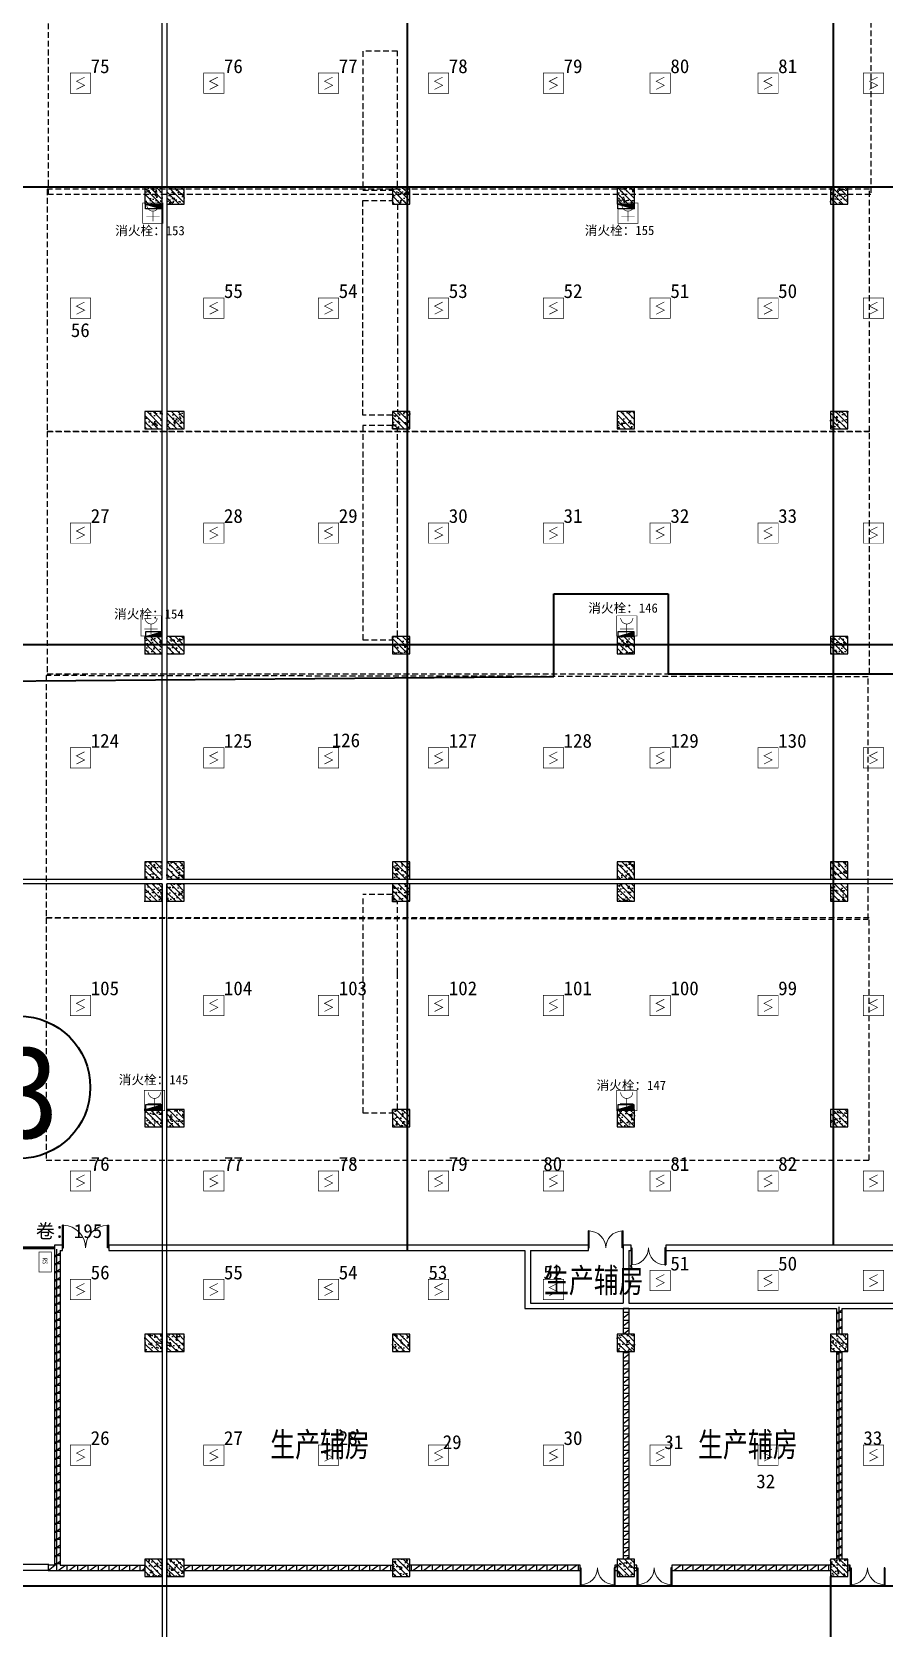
# Model space of a CAD drawing. Header units: millimetres. Extents: x -633009578 to 5705885, y -633235091 to 2571734.
# Drawn here: x 3343595 to 3380358, y 2095835 to 2164685 of the extents above; entities that cross this region are included whole.
import ezdxf

# ---------------------------------------------------------------- set-up
doc = ezdxf.new("R2010")
doc.units = ezdxf.units.MM
doc.header["$LTSCALE"] = 1000
doc.header["$MEASUREMENT"] = 0
doc.linetypes.add('DASH', pattern=[0.35, 0.25, -0.1])
doc.linetypes.add('HIDDEN', pattern=[0.375, 0.25, -0.125])
doc.layers.get('0').update_dxf_attribs({"color": 9})
for name, color, linetype in [('000000000000电气', 7, 'Continuous'), ('3T_WOOD', 21, 'Continuous'), ('A-ABOV(投影线)', 154, 'HIDDEN'), ('A-COLUM(柱)', 255, 'Continuous'), ('A-DOOR(门）', 4, 'Continuous'), ('A-FLOR(看线)', 8, 'Continuous'), ('A-HATH(填充)', 8, 'Continuous'), ('A-TEXT(房间)', 243, 'Continuous'), ('A-WALL(墙)', 255, 'Continuous'), ('EQUIP_消火栓', 7, 'Continuous'), ('设备-消防', 3, 'Continuous')]:
    doc.layers.add(name, color=color, linetype=linetype)
doc.styles.add('_TCH', font='simhei.ttf', dxfattribs={"width": 0.75, "bigfont": 'hztxt.shx'})
doc.styles.add('IDQSTYLE', font='simhei.ttf', dxfattribs={"width": 0.707, "bigfont": 'hztxt.shx'})
doc.styles.get("Standard").update_dxf_attribs({"font": 'simhei.ttf', "bigfont": 'hztxt.shx'})
doc.styles.add('宋体', font='simhei.ttf')
pattern_1 = [(0, (849921.4751960551, 677964.29318137), (0, 350), []), (37.875, (850321.4751960551, 677964.29318137), (-169.61527734408, 218.0766567528281), []), (90, (850321.4751960551, 677964.29318137), (-450, 2.755455298081545e-14), [])]

# ---------------------------------------------------------------- blocks, each defined once
blk = doc.blocks.new('HC001224')
at = {"color": 0, "linetype": 'Continuous', "const_width": 0.2}
blk.add_lwpolyline([(-3.125, 3.125), (3.125, 3.125), (3.125, -3.125), (-3.125, -3.125)], close=True, dxfattribs=at)
blk.add_lwpolyline([(1.25, 1.875), (-1.25, 0.625), (1.25, -0.625), (-1.25, -1.875)], dxfattribs=at)
at = {"color": 0, "style": 'IDQSTYLE', "width": 0.7}
blk.add_attdef('PSFHATT', (5.125, -3.125), '', height=2.5, dxfattribs=at)
blk = doc.blocks.new('HC001552')
at = {"color": 0, "linetype": 'Continuous', "const_width": 0.2}
blk.add_lwpolyline([(-3.125, 3.125), (3.125, 3.125), (3.125, -3.125), (-3.125, -3.125)], close=True, dxfattribs=at)
blk.add_lwpolyline([(-1.875, 2.5, 0.1989123673796508), (-1.325825214724788, 1.174174785275256, 0.1989123673796632), (-1.010554351787499e-15, 0.625, 0.1989123673796561), (1.325825214724758, 1.174174785275198, 0.1989123673796527), (1.875, 2.5)], format="xyb", dxfattribs=at)
for points in [[(-1.4210854715202e-14, 0.625), (0, -2.5)], [(-2.062500000000007, -0.9375000000000071), (2.062499999999993, -0.9374999999999931)]]:
    blk.add_lwpolyline(points, dxfattribs=at)
at = {"color": 0, "style": 'IDQSTYLE', "width": 0.7}
blk.add_attdef('PSFHATT', (5.125, -3.125), '', height=2.5, dxfattribs=at)
blk = doc.blocks.new('$TwtSys$00000434')
for p, q in [((-0.5, 0.5), (-0.5, -0.5)), ((-0.5, -0.5), (0.5, 0.5)), ((0.5, 0.5), (-0.5, 0.5)), ((0.5, -0.5), (0.5, 0.5)), ((-0.5, -0.5), (0.5, -0.5))]:
    blk.add_line(p, q)
blk.add_solid([(0.5, -0.5), (0.5, 0.5), (-0.5, -0.5)])
blk = doc.blocks.new('G$CC85EE94B')
at = {"layer": 'EQUIP_消火栓', "xscale": 700, "zscale": 700}
for p, yscale, rotation in [((-66624.99999125628, 96175.00000000373), -200, 5.00895633453083e-06), ((-46249.99999125628, 96175.00000000373), -200, 5.00895633453083e-06), ((-66624.99999126932, 77724.99999999395), 200, 359.9999949910436), ((-46249.99999125628, 77725.00000000373), 200, 359.9999949910436), ((-66624.99999126932, 57324.99999999395), 200, 359.9999949910436), ((-46249.99999125628, 57325.00000000373), 200, 359.9999949910436)]:
    blk.add_blockref('$TwtSys$00000434', p, dxfattribs=dict(at, yscale=yscale, rotation=rotation))
blk = doc.blocks.new('$DorLib2D$00000002')
for p, q in [((-0.5, -5.684341886080802e-17), (-0.5000000000000007, 0.4875)), ((-0.4750000000000007, 0.4875), (-0.5000000000000007, 0.4875)), ((-0.475, -2.842170943040401e-17), (-0.4750000000000007, 0.4875)), ((0.475, -2.842170943040401e-17), (0.4750000000000007, 0.4875)), ((0.4750000000000007, 0.4875), (0.5000000000000007, 0.4875)), ((0.5, -5.684341886080802e-17), (0.5000000000000007, 0.4875)), ((-0.5, -5.684341886080802e-17), (-0.475, -2.842170943040401e-17)), ((0.5, -5.684341886080802e-17), (0.475, -2.842170943040401e-17))]:
    blk.add_line(p, q)
at = {"lineweight": 13}
for centre, start, end in [((-0.4875, -4.263256414560601e-17), 0, 88.53071641864632), ((0.4875, -4.263256414560601e-17), 91.4692835813537, 180)]:
    blk.add_arc(centre, 0.4875, start, end, dxfattribs=at)
blk = doc.blocks.new('$DorLib2D$00000213')
at = {"color": 0, "linetype": 'DASH', "const_width": 0.02}
blk.add_lwpolyline([(0.5, 3.552713678800501e-15), (-0.5, 3.552713678800501e-15)], dxfattribs=at)
blk = doc.blocks.new('$DorLib2D$00000136')
at = {"color": 0, "linetype": 'DASH'}
blk.add_line((0.5074999999959537, 0.6666666666674388), (-0.507500000003974, 0.666666666667382), dxfattribs=at)
at = {"color": 0, "linetype": 'Continuous'}
blk.add_line((-0.5000000000040377, -0.4999999999982236), (0.4999999999959623, -0.4999999999981668), dxfattribs=at)
blk = doc.blocks.new('_FZH')
h = blk.add_hatch()
h.set_pattern_fill('钢筋混凝土', color=256, scale=0.1, style=0)
h.set_pattern_definition([(45, (0, 0), (-0.1767766952966369, 0.1767766952966369), []), (50, (0, 0), (0.7172601826007535, -0.06275213498259512), [0.07500000000000001, -0.8250000000000001]), (355, (0, 0), (-0.138751333613, 0.7521921337000119), [0.06, -0.66]), (100.4514, (0.05977168000000001, -0.00522934), (0.5785093817140216, 0.6894395420609536), [0.06374019, -0.701142112]), (46.1842, (0, 0.2), (1.067241048625645, -0.1655190143290181), [0.1125, -1.2375]), (96.6356, (0.088936745, 0.186206693), (0.9346627055487033, 0.9741178709004418), [0.095610288, -1.051713]), (351.1842, (0, 0.2), (0.9346619451336272, 0.9741186009253247), [0.09000000000000001, -0.9900000000000001]), (21, (0.1, 0.15), (0.5969070521184617, -0.4026188906653388), [0.07500000000000001, -0.8250000000000001]), (326, (0.1, 0.15), (0.2433153319215824, 0.7251500450468529), [0.06, -0.66]), (71.4514, (0.149742233, 0.116448394), (0.84022262858149, 0.3225304967099524), [0.06374019, -0.701142112]), (37.50000000000001, (0, 0), (0.01215985531729062, 0.3328938538313115), [0, -0.652, 0, -0.67, 0, -0.6625000000000001]), (7.499999999999999, (0, 0), (0.2630695374421486, 0.3944117118823603), [0, -0.382, 0, -0.637, 0, -0.2525]), (-32.5, (-0.223, 0), (0.533822436172409, -0.02255487173437976), [0, -0.25, 0, -0.78, 0, -1.035]), (-42.5, (-0.323, 0), (0.5831861693423862, 0.1001049823323177), [0, -0.325, 0, -0.518, 0, -0.735])])
h.paths.add_polyline_path([(-0.5, -0.5), (0.5, -0.5), (0.5, 0.5), (-0.5, 0.5)])
blk.add_lwpolyline([(-0.5, -0.5), (0.5, -0.5), (0.5, 0.5), (-0.5, 0.5)], close=True)
blk = doc.blocks.new('HC001178')
at = {"color": 0, "linetype": 'Continuous', "const_width": 0.2}
blk.add_lwpolyline([(-3.125, 1.875000000000028), (3.125, 1.875000000000028), (3.125, -1.874999999999972), (-3.125, -1.874999999999972)], close=True, dxfattribs=at)
at = {"color": 0, "style": 'IDQSTYLE', "width": 0.7}
for tag, p in [('RS', (-1.280014711239502, -0.7956533462629629)), ('PSFHATT', (5.125, -1.874999999999972))]:
    blk.add_attdef(tag, p, '', height=1.5, dxfattribs=at)

msp = doc.modelspace()

# ---------------------------------------------------------------- hatches: boundary and pattern name
at = {"layer": 'A-HATH(填充)'}
h = msp.add_hatch(dxfattribs=at)
h.set_pattern_fill('空心砖', color=256, scale=100, style=0)
h.set_pattern_definition(pattern_1)
h.paths.add_polyline_path([(3344689.994031758, 2112194.629172623), (3344569.994031752, 2112114.629172621), (3344569.994031752, 2098554.629172602), (3344689.994031758, 2098474.629172604), (3344809.994031752, 2098554.629172583), (3344809.994031752, 2112114.629172624)])
h = msp.add_hatch(dxfattribs=at)
h.set_pattern_fill('空心砖', color=256, scale=100, style=0)
h.set_pattern_definition(pattern_1)
h.paths.add_polyline_path([(3369099.99403178, 2108509.629172626), (3369339.99403178, 2108509.629172626), (3369339.99403178, 2109614.629172626), (3369099.99403178, 2109614.629172626)])
h = msp.add_hatch(dxfattribs=at)
h.set_pattern_fill('空心砖', color=256, scale=100, style=0)
h.set_pattern_definition(pattern_1)
h.paths.add_polyline_path([(3378299.994031804, 2108509.629172626), (3378539.994031726, 2108509.629172626), (3378539.994031567, 2109614.629172633), (3378419.99403174, 2109694.629172631), (3378299.994031872, 2109614.629172634)])
h = msp.add_hatch(dxfattribs=at)
h.set_pattern_fill('空心砖', color=256, scale=100, style=0)
h.set_pattern_definition(pattern_1)
h.paths.add_polyline_path([(3369099.994031759, 2107759.629172626), (3369099.99403178, 2098809.629172626), (3369339.99403178, 2098809.629172626), (3369339.994031759, 2107759.629172626)])
h = msp.add_hatch(dxfattribs=at)
h.set_pattern_fill('空心砖', color=256, scale=100, style=0)
h.set_pattern_definition(pattern_1)
h.paths.add_polyline_path([(3378299.994031811, 2098809.629172626), (3378539.99403176, 2098809.629172626), (3378539.994031759, 2107759.629172626), (3378299.994031759, 2107759.629172626)])
h = msp.add_hatch(dxfattribs=at)
h.set_pattern_fill('空心砖', color=256, scale=100, style=0)
h.set_pattern_definition(pattern_1)
h.paths.add_polyline_path([(3344569.994031752, 2098554.629172602), (3344294.994031504, 2098554.629172604), (3344294.994031504, 2098314.629172688), (3344689.994031767, 2098314.629172626), (3344689.994031758, 2098474.629172604)])
h = msp.add_hatch(dxfattribs=at)
h.set_pattern_fill('空心砖', color=256, scale=100, style=0)
h.set_pattern_definition(pattern_1)
h.paths.add_polyline_path([(3348469.99403178, 2098314.629172626), (3348469.99403178, 2098554.629172622), (3344809.994031752, 2098554.629172583), (3344689.994031757, 2098474.629172604), (3344689.994031767, 2098314.629172626)])
h = msp.add_hatch(dxfattribs=at)
h.set_pattern_fill('空心砖', color=256, scale=100, style=0)
h.set_pattern_definition(pattern_1)
h.paths.add_polyline_path([(3359144.99403178, 2098314.629172626), (3359144.99403178, 2098554.629172626), (3350169.99403178, 2098554.629172626), (3350169.99403178, 2098314.629172626)])
h = msp.add_hatch(dxfattribs=at)
h.set_pattern_fill('空心砖', color=256, scale=100, style=0)
h.set_pattern_definition(pattern_1)
h.paths.add_polyline_path([(3359894.99403178, 2098554.629172626), (3359894.99403178, 2098314.629172626), (3367244.994031504, 2098314.629172632), (3367244.994031504, 2098554.629172632)])
h = msp.add_hatch(dxfattribs=at)
h.set_pattern_fill('空心砖', color=256, scale=100, style=0)
h.set_pattern_definition(pattern_1)
h.paths.add_polyline_path([(3368844.99403178, 2098314.62917263), (3368844.99403178, 2098554.62917263), (3368744.994031504, 2098554.629172632), (3368744.994031504, 2098314.629172632)])
h = msp.add_hatch(dxfattribs=at)
h.set_pattern_fill('空心砖', color=256, scale=100, style=0)
h.set_pattern_definition(pattern_1)
h.paths.add_polyline_path([(3369594.99403178, 2098554.629172615), (3369594.99403178, 2098314.629172632), (3369694.994032013, 2098314.629172634), (3369694.994032013, 2098554.629172612)])
h = msp.add_hatch(dxfattribs=at)
h.set_pattern_fill('空心砖', color=256, scale=100, style=0)
h.set_pattern_definition(pattern_1)
h.paths.add_polyline_path([(3378044.99403178, 2098314.629172626), (3378044.99403178, 2098554.629172633), (3371194.994031504, 2098554.629172613), (3371194.994031504, 2098314.629172634)])
h = msp.add_hatch(dxfattribs=at)
h.set_pattern_fill('空心砖', color=256, scale=100, style=0)
h.set_pattern_definition(pattern_1)
h.paths.add_polyline_path([(3378794.99403178, 2098554.629172632), (3378794.99403178, 2098314.629172632), (3378894.994032013, 2098314.629172634), (3378894.994032013, 2098554.629172632)])

# ---------------------------------------------------------------- linework, layer by layer
at = {"layer": '000000000000电气', "color": 2, "lineweight": 35}
for p, q in [((3378164.994031793, 2182214.629172626), (3378164.994031793, 2164169.136131335)), ((3359789.955542876, 2181325.776222552), (3359789.955542876, 2163859.629172626)), ((3378164.994031793, 2164169.136131335), (3378164.994031793, 2131086.327459255)), ((3359789.955542876, 2163859.629172626), (3359789.955542876, 2130449.427128804)), ((3342551.053210005, 2158009.629172626), (3401513.260219563, 2158009.629172626)), ((3316411.066399984, 2138266.718194979), (3392152.01216133, 2138266.718194979)), ((3378164.994031793, 2131086.327459255), (3378164.994031799, 2112354.629172625)), ((3359789.955542876, 2130449.427128804), (3359789.955542876, 2113272.822026266)), ((3359789.955542876, 2113272.822026266), (3359789.955542876, 2112114.629172625)), ((3378044.99403178, 2098059.629172626), (3378044.994031993, 2079169.629172617))]:
    msp.add_line(p, q, dxfattribs=at)
at = {"layer": '000000000000电气', "color": 1, "lineweight": 35}
for p, q in [((3366116.390271234, 2136885.925867536), (3366116.390271234, 2140452.857454081)), ((3366116.390271234, 2140452.857454081), (3371037.0595659, 2140452.857454081)), ((3371037.0595659, 2140452.857454081), (3371037.0595659, 2136997.699280483)), ((3332124.29790572, 2136595.814924235), (3366116.390271234, 2136885.925867536)), ((3371037.0595659, 2136997.699280483), (3403230.712700041, 2136997.699280483)), ((3279529.734322376, 2097660.442503625), (3351116.600895317, 2097660.442503625)), ((3351116.600895317, 2097660.442503625), (3422040.797305638, 2097660.442503625))]:
    msp.add_line(p, q, dxfattribs=at)
at = {"layer": '000000000000电气', "color": 2, "lineweight": 35}
msp.add_circle((3343039.93573117, 2119159.152253303), 3072.66934284009, dxfattribs=at)
at = {"layer": 'A-ABOV(投影线)'}
for points in [[(3344306.181869012, 2168124.557215751), (3379779.862224406, 2168124.557215751), (3379779.862224406, 2157673.961400053), (3344306.181869012, 2157673.961400053)], [(3359144.99403178, 2157859.629172626), (3359144.99403178, 2158009.629047405), (3359369.99403178, 2158009.629148452), (3359369.99403178, 2163859.629172626), (3357869.99403178, 2163859.629172626), (3357869.99403178, 2157859.629172626)], [(3344256.181835701, 2147448.295096181), (3379730.348125871, 2147448.295096181), (3379730.348125871, 2157898.89091188), (3344256.181835701, 2157898.89091188)], [(3344256.181835701, 2136997.699280483), (3379735.229753599, 2136997.699280483), (3379735.229753599, 2147448.295096181), (3344256.181835701, 2147448.295096181)], [(3344207.015126877, 2126469.210807561), (3379673.072799208, 2126414.365937338), (3379673.072799208, 2136864.961753036), (3344207.015126877, 2136919.80662326)], [(3344207.015126877, 2116018.614991862), (3379717.637163706, 2116014.170684175), (3379717.637163706, 2126464.766499873), (3344207.015126877, 2126469.210807561)]]:
    msp.add_lwpolyline(points, close=True, dxfattribs=at)
for points in [[(3357869.994031779, 2148159.629196799), (3357869.99403178, 2157409.629172626), (3359144.99403178, 2157409.629172626), (3359144.99403178, 2157259.629297847), (3359369.99403178, 2157259.6291968), (3359369.99403178, 2151409.629172626), (3359369.99403178, 2148309.629172626), (3359144.99403178, 2148309.629071578), (3359144.99403178, 2148159.629196799), (3357869.994031779, 2148159.629196799)], [(3357869.994031779, 2147709.629148453), (3357869.99403178, 2138459.629172626), (3359144.99403178, 2138459.629172626), (3359144.99403178, 2138609.629047405), (3359369.99403178, 2138609.629148452), (3359369.99403178, 2144459.629172626), (3359369.99403178, 2147559.629172626), (3359144.99403178, 2147559.629273674), (3359144.99403178, 2147709.629148453), (3357869.994031779, 2147709.629148453)], [(3357869.994031779, 2127309.629148453), (3357869.99403178, 2118059.629172626), (3359144.99403178, 2118059.629172626), (3359144.99403178, 2118209.629047405), (3359369.99403178, 2118209.629148452), (3359369.99403178, 2124059.629172626), (3359369.99403178, 2127159.629172626), (3359144.99403178, 2127159.629273674), (3359144.99403178, 2127484.629148453), (3357869.994031779, 2127484.629148453)]]:
    msp.add_lwpolyline(points, dxfattribs=at)
at = {"layer": 'A-FLOR(看线)'}
for points in [[(3349219.994031765, 2128134.629172626), (3349219.994031782, 2195084.629172626)], [(3349419.994031766, 2195084.629172626), (3349419.994031766, 2128134.629172626)], [(3283169.99403178, 2128134.629172626), (3349219.994031765, 2128134.629172626)], [(3349219.994031763, 2127934.629173214), (3283169.99403178, 2127934.629173214)], [(3349219.994031763, 2127934.629173214), (3349219.994031763, 2060984.629172626)], [(3349419.994031766, 2128134.629172626), (3415469.99403178, 2128134.629172626)], [(3415469.99403178, 2127934.629172626), (3349419.994031765, 2127934.629173214)], [(3349419.994031765, 2060984.629172626), (3349419.994031765, 2127934.629173214)]]:
    msp.add_lwpolyline(points, dxfattribs=at)
at = {"layer": 'A-WALL(墙)'}
for p, q in [((3344689.994031767, 2112354.629172626), (3344569.994032013, 2112354.62917263)), ((3344569.994032013, 2112354.62917263), (3344569.994032013, 2112114.629172626)), ((3344909.994032013, 2112354.629172624), (3344689.994031767, 2112354.629172626)), ((3344909.994032013, 2112114.629172625), (3344909.994032013, 2112354.629172624)), ((3364979.99403178, 2112354.629172626), (3346909.994032013, 2112354.629172624)), ((3346909.994032013, 2112354.629172624), (3346909.994032013, 2112114.629172625)), ((3367599.994031504, 2112354.62917265), (3364979.99403178, 2112354.629172626)), ((3367599.994031504, 2112114.629172713), (3367599.994031504, 2112354.62917265)), ((3369219.99403178, 2112354.629172626), (3369099.994032013, 2112354.62917265)), ((3369099.994032013, 2112354.62917265), (3369099.994032013, 2112114.629172714)), ((3369439.994032013, 2112354.629172623), (3369219.99403178, 2112354.629172626)), ((3369439.994032013, 2112114.629172619), (3369439.994032013, 2112354.629172623)), ((3406399.994031992, 2112354.629172633), (3370939.994032013, 2112354.629172624)), ((3370939.994032013, 2112354.629172624), (3370939.994032013, 2112114.629172619)), ((3344569.994031752, 2112114.629172621), (3344569.994031752, 2098554.629172602)), ((3344809.994031752, 2112114.629172624), (3344909.994032013, 2112114.629172625)), ((3344809.994031752, 2112114.629172624), (3344809.994031752, 2098554.629172583)), ((3346909.994032013, 2112114.629172625), (3364859.994031797, 2112114.629172624)), ((3364859.994031797, 2112114.629172624), (3364859.994031797, 2109614.62917265)), ((3365099.994031797, 2112114.62917265), (3367599.994031504, 2112114.629172713)), ((3365099.994031797, 2112114.62917265), (3365099.994031797, 2109854.62917265)), ((3369099.994031758, 2112114.62917265), (3369099.994031758, 2109854.62917265)), ((3369339.994031758, 2112114.62917262), (3369439.994032013, 2112114.629172619)), ((3369339.994031758, 2112114.62917262), (3369339.994031758, 2109854.629172634)), ((3370939.994032013, 2112114.629172619), (3406639.994031667, 2112114.62917262)), ((3364859.994031797, 2109614.62917265), (3369219.99403178, 2109614.629172626)), ((3365099.994031797, 2109854.62917265), (3369099.994031758, 2109854.62917265)), ((3369099.99403178, 2109614.629172626), (3369099.994031967, 2108509.629172906)), ((3369339.99403178, 2109614.629172626), (3369099.99403178, 2109614.629172626)), ((3369219.99403178, 2109614.629172626), (3378299.994031872, 2109614.629172634)), ((3369339.994031758, 2109854.629172634), (3378419.99403178, 2109854.629172626)), ((3369339.99403178, 2109614.629172626), (3369339.994031637, 2108509.629172906)), ((3378299.994031872, 2109614.629172634), (3378299.994031759, 2108509.629172255)), ((3378419.99403178, 2109854.629172626), (3406639.994031876, 2109854.629172633)), ((3378539.994031567, 2109614.629172633), (3406399.994031571, 2109614.629172633)), ((3378539.994031567, 2109614.629172633), (3378539.994031569, 2108509.629172255)), ((3369099.994031759, 2107759.629172626), (3369099.99403178, 2098809.629172626)), ((3369339.994031759, 2107759.629172626), (3369339.99403178, 2098809.629172626)), ((3378299.994031759, 2107759.629172626), (3378299.994031785, 2098809.629172255)), ((3378539.994031759, 2107759.629172626), (3378539.994031762, 2098809.629172255)), ((3344569.994031752, 2098554.629172602), (3344294.994031504, 2098554.629172604)), ((3344294.994031504, 2098554.629172604), (3344294.994031504, 2098314.629172688)), ((3344294.994031504, 2098314.629172688), (3344689.994031767, 2098314.629172626)), ((3344689.994031767, 2098314.629172626), (3348469.994031992, 2098314.629172584)), ((3344809.994031752, 2098554.629172583), (3348469.994031993, 2098554.629172692)), ((3350169.994031992, 2098554.629172593), (3359144.994031992, 2098554.629172593)), ((3350169.994031992, 2098314.629172593), (3359144.994031992, 2098314.62917264)), ((3367244.994031504, 2098554.629172632), (3359894.994031993, 2098554.629172654)), ((3359894.994031993, 2098314.629172646), (3367244.994031504, 2098314.629172632)), ((3367244.994031504, 2098314.629172632), (3367244.994031504, 2098554.629172632)), ((3368844.994031993, 2098554.629172313), (3368744.994031504, 2098554.629172632)), ((3368744.994031504, 2098554.629172632), (3368744.994031504, 2098314.629172632)), ((3368744.994031504, 2098314.629172632), (3368844.994031993, 2098314.629172453)), ((3369694.994032013, 2098554.629172612), (3369594.994031993, 2098554.62917281)), ((3369594.994031993, 2098314.629172458), (3369694.994032013, 2098314.629172634)), ((3369694.994032013, 2098314.629172634), (3369694.994032013, 2098554.629172612)), ((3378044.994031993, 2098554.629172655), (3371194.994031504, 2098554.629172613)), ((3371194.994031504, 2098554.629172613), (3371194.994031504, 2098314.629172634)), ((3371194.994031504, 2098314.629172634), (3378044.994031993, 2098314.629172636)), ((3378894.994032013, 2098554.629172632), (3378794.994031342, 2098554.62917369)), ((3378794.994031341, 2098314.629172616), (3378894.994032013, 2098314.629172634)), ((3378894.994032013, 2098314.629172634), (3378894.994032013, 2098554.629172632))]:
    msp.add_line(p, q, dxfattribs=at)

# ---------------------------------------------------------------- block references
at = {"layer": '3T_WOOD'}
msp.add_blockref('G$CC85EE94B', (3415469.99403178, 2060984.629172624), dxfattribs=at)
at = {"layer": 'A-COLUM(柱)', "xscale": 750, "yscale": 750, "zscale": 750, "rotation": 270}
for p in [(3348844.99403178, 2157634.629172626), (3349794.99403178, 2157634.629172626), (3359519.99403178, 2157634.629172626), (3369219.99403178, 2157634.629172626), (3378419.99403178, 2157634.629172626), (3348844.99403178, 2147934.629172626), (3349794.99403178, 2147934.629172626), (3359519.99403178, 2147934.629172626), (3369219.99403178, 2147934.629172626), (3378419.99403178, 2147934.629172626), (3348844.99403178, 2138234.629172626), (3349794.99403178, 2138234.629172626), (3359519.99403178, 2138234.629172626), (3369219.99403178, 2138234.629172626), (3378419.99403178, 2138234.629172626), (3348844.99403178, 2128509.629172626), (3349794.99403178, 2128509.629172626), (3359519.99403178, 2128509.629172626), (3369219.99403178, 2128509.629172626), (3378419.99403178, 2128509.629172626), (3348844.99403178, 2127559.629172626), (3349794.99403178, 2127559.629172626), (3359519.99403178, 2127559.629172626), (3369219.99403178, 2127559.629172626), (3378419.99403178, 2127559.629172626), (3348844.99403178, 2117834.629172626), (3349794.99403178, 2117834.629172626), (3359519.99403178, 2117834.629172626), (3369219.99403178, 2117834.629172626), (3378419.99403178, 2117834.629172626), (3348844.99403178, 2108134.629172626), (3349794.99403178, 2108134.629172626), (3359519.99403178, 2108134.629172626), (3369219.99403178, 2108134.629172626), (3378419.99403178, 2108134.629172626), (3348844.99403178, 2098434.629172626), (3349794.99403178, 2098434.629172626), (3359519.99403178, 2098434.629172626), (3369219.99403178, 2098434.629172626), (3378419.99403178, 2098434.629172626)]:
    msp.add_blockref('_FZH', p, dxfattribs=at)
at = {"layer": 'A-DOOR(门）'}
for p, xscale, yscale, zscale in [((3345909.994031681, 2112234.629172626), 2000, 2000, 2000), ((3368349.99403172, 2112234.629172626), 1500, 1500, 1500)]:
    msp.add_blockref('$DorLib2D$00000002', p, dxfattribs=dict(at, xscale=xscale, yscale=yscale, zscale=zscale))
at = {"layer": 'A-DOOR(门）', "rotation": 180}
for name, p, xscale, yscale, zscale in [('$DorLib2D$00000213', (3341569.994031914, 2112234.629172626), -6000, 6000, 6000), ('$DorLib2D$00000002', (3370189.994031819, 2112234.629172626), -1500, 1500, 1500), ('$DorLib2D$00000002', (3367994.994031652, 2098434.629172626), -1500, 1500, 1500)]:
    msp.add_blockref(name, p, dxfattribs=dict(at, xscale=xscale, yscale=yscale, zscale=zscale))
at = {"layer": 'A-DOOR(门）', "extrusion": (0, 0, -1), "xscale": 3500, "yscale": 240, "zscale": 3500}
msp.add_blockref('$DorLib2D$00000136', (-3342544.994031588, 2098434.629172626), dxfattribs=at)
at = {"layer": 'A-DOOR(门）', "extrusion": (0, 0, -1), "xscale": -1500, "yscale": 1500, "zscale": 1500, "rotation": 180}
for p in [(-3370444.994031888, 2098434.629172626), (-3379644.994031888, 2098434.629172626)]:
    msp.add_blockref('$DorLib2D$00000002', p, dxfattribs=at)
at = {"layer": '设备-消防', "xscale": 140, "yscale": 140, "zscale": 140, "rotation": 180}
for p in [(3345692.228522932, 2162469.648119343), (3351440.432490773, 2162469.648119343), (3356392.228522932, 2162469.648119343), (3361140.432490773, 2162469.648119343), (3366092.228522932, 2162469.648119343), (3370700.863897447, 2162469.648119343), (3375351.314827628, 2162469.648119343), (3379900.863897447, 2162469.648119343), (3345692.228522932, 2152769.648119343), (3351440.432490773, 2152769.648119343), (3356392.228522932, 2152769.648119343), (3361140.432490773, 2152769.648119343), (3366092.228522932, 2152769.648119343), (3370700.863897447, 2152769.648119343), (3375351.314827628, 2152769.648119343), (3379900.863897447, 2152769.648119343), (3345692.228522932, 2143069.648119343), (3351440.432490773, 2143069.648119343), (3356392.228522932, 2143069.648119343), (3361140.432490773, 2143069.648119343), (3366092.228522932, 2143069.648119343), (3370700.863897447, 2143069.648119343), (3375351.314827628, 2143069.648119343), (3379900.863897447, 2143069.648119343), (3345692.228522932, 2133369.648119343), (3351440.432490773, 2133369.648119343), (3356392.228522932, 2133369.648119343), (3361140.432490773, 2133369.648119343), (3366092.228522932, 2133369.648119343), (3370700.863897447, 2133369.648119343), (3375351.314827628, 2133369.648119343), (3379900.863897447, 2133369.648119343), (3345692.228522932, 2122694.648119343), (3351440.432490773, 2122694.648119343), (3356392.228522932, 2122694.648119343), (3361140.432490773, 2122694.648119343), (3366092.228522932, 2122694.648119343), (3370700.863897447, 2122694.648119343), (3375351.314827628, 2122694.648119343), (3379900.863897447, 2122694.648119343), (3345692.228522932, 2115119.940375247), (3351440.432490773, 2115119.940375247), (3356392.228522932, 2115119.940375247), (3361140.432490773, 2115119.940375247), (3366092.228522932, 2115119.940375247), (3370700.863897447, 2115119.940375247), (3375351.314827628, 2115119.940375247), (3379900.863897447, 2115119.940375247), (3370700.863897447, 2110822.212240061), (3375351.314827628, 2110822.212240061), (3379900.863897447, 2110822.212240061), (3345692.228522932, 2110438.682110271), (3351440.432490773, 2110438.682110271), (3356392.228522932, 2110438.682110271), (3361140.432490773, 2110438.682110271), (3366092.228522932, 2110438.682110271), (3345692.228522932, 2103294.648119343), (3351440.432490773, 2103294.648119343), (3356392.228522932, 2103294.648119343), (3361140.432490773, 2103294.648119343), (3366092.228522932, 2103294.648119343), (3370700.863897447, 2103294.648119343), (3375351.314827628, 2103294.648119343), (3379900.863897447, 2103294.648119343)]:
    msp.add_blockref('HC001224', p, dxfattribs=at)
at = {"layer": '设备-消防', "xscale": 140, "yscale": 140, "zscale": 140}
for p in [(3348813.05278711, 2156869.091140033), (3369310.192878889, 2156869.091140033), (3348735.824860679, 2139060.351998827), (3369259.166089134, 2139060.351998827), (3348881.366864865, 2118595.269258145), (3369255.340312533, 2118595.269258145)]:
    msp.add_blockref('HC001552', p, dxfattribs=at)
at = {"layer": '设备-消防'}
ref = msp.add_blockref('HC001178', (3344166.505984563, 2111625.82763279), dxfattribs=dict(at, xscale=140, yscale=140, zscale=140, rotation=270))
ref.add_attrib('RS', 'RS', (3344055.114516086, 2111805.029692363), dxfattribs={"layer": '0', "color": 0, "height": 210, "rotation": 270, "width": 0.8})

# ---------------------------------------------------------------- texts
at = {"layer": '000000000000电气', "color": 1, "lineweight": 35, "style": '宋体'}
for s, p in [('75', (3346129.728522932, 2162907.148119343)), ('76', (3351877.932490773, 2162907.148119343)), ('77', (3356829.728522932, 2162907.148119343)), ('78', (3361577.932490773, 2162907.148119343)), ('79', (3366529.728522932, 2162907.148119343)), ('80', (3371138.363897447, 2162907.148119343)), ('81', (3375788.814827628, 2162907.148119343)), ('55', (3351877.932490773, 2153207.148119343)), ('54', (3356829.728522932, 2153207.148119343)), ('53', (3361577.932490773, 2153207.148119343)), ('52', (3366529.728522932, 2153207.148119343)), ('51', (3371138.363897447, 2153207.148119343)), ('50', (3375788.814827628, 2153207.148119343)), ('56', (3345274.811226085, 2151522.776939266)), ('27', (3346129.728522932, 2143507.148119343)), ('28', (3351877.932490773, 2143507.148119343)), ('29', (3356829.728522932, 2143507.148119343)), ('30', (3361577.932490773, 2143507.148119343)), ('31', (3366529.728522932, 2143507.148119343)), ('32', (3371138.363897447, 2143507.148119343)), ('33', (3375788.814827628, 2143507.148119343)), ('124', (3346129.728522932, 2133807.148119343)), ('125', (3351877.932490773, 2133807.148119343)), ('126', (3356528.474666175, 2133830.643491234)), ('127', (3361577.932490773, 2133807.148119343)), ('128', (3366529.728522932, 2133807.148119343)), ('129', (3371138.363897447, 2133807.148119343)), ('130', (3375788.814827628, 2133807.148119343)), ('105', (3346129.728522932, 2123132.148119343)), ('104', (3351877.932490773, 2123132.148119343)), ('103', (3356829.728522932, 2123132.148119343)), ('102', (3361577.932490773, 2123132.148119343)), ('101', (3366529.728522932, 2123132.148119343)), ('100', (3371138.363897447, 2123132.148119343)), ('99', (3375788.814827628, 2123132.148119343)), ('76', (3346129.728522932, 2115557.440375247)), ('77', (3351877.932490773, 2115557.440375247)), ('78', (3356829.728522932, 2115557.440375247)), ('79', (3361577.932490773, 2115557.440375247)), ('80', (3365654.728522932, 2115557.440375247)), ('81', (3371138.363897447, 2115557.440375247)), ('82', (3375788.814827628, 2115557.440375247)), ('卷：195', (3343764.309626651, 2112661.600153539)), ('51', (3371138.363897447, 2111259.712240061)), ('50', (3375788.814827628, 2111259.712240061)), ('56', (3346129.728522932, 2110876.182110271)), ('55', (3351877.932490773, 2110876.182110271)), ('54', (3356829.728522932, 2110876.182110271)), ('53', (3360702.932490773, 2110876.182110271)), ('52', (3365654.728522932, 2110876.182110271)), ('26', (3346129.728522932, 2103732.148119343)), ('27', (3351877.932490773, 2103732.148119343)), ('28', (3356829.728522932, 2103732.148119343)), ('29', (3361315.432490773, 2103557.148119343)), ('30', (3366529.728522932, 2103732.148119343)), ('31', (3370875.863897447, 2103557.148119343)), ('33', (3379463.363897447, 2103732.148119343)), ('32', (3374844.251106236, 2101865.243197516))]:
    msp.add_text(s, height=600, dxfattribs=at).set_placement(p)
at = {"layer": '000000000000电气', "color": 4, "lineweight": 35, "style": '宋体'}
for s, p in [('消火栓：153', (3347189.018003022, 2155914.943526588)), ('消火栓：155', (3367446.332585343, 2155924.925181296)), ('消火栓：146', (3367597.390759722, 2139636.162818488)), ('消火栓：154', (3347141.831998784, 2139379.878738937)), ('消火栓：145', (3347340.793040692, 2119289.875394444)), ('消火栓：147', (3367953.100637713, 2119049.453629727))]:
    msp.add_text(s, height=400, dxfattribs=at).set_placement(p)
at = {"layer": '000000000000电气', "color": 2, "lineweight": 35, "style": '宋体'}
msp.add_text('3', height=4000, dxfattribs=at).set_placement((3342077.815856462, 2116969.014502107))
at = {"layer": 'A-TEXT(房间)', "style": '_TCH', "width": 0.75}
for p in [(3365686.385041743, 2110304.741364947), (3353873.01084254, 2103225.019731221), (3372329.797290987, 2103225.019731221)]:
    msp.add_text('生产辅房', height=1050, dxfattribs=at).set_placement(p)

doc.saveas('drawing.dxf')
